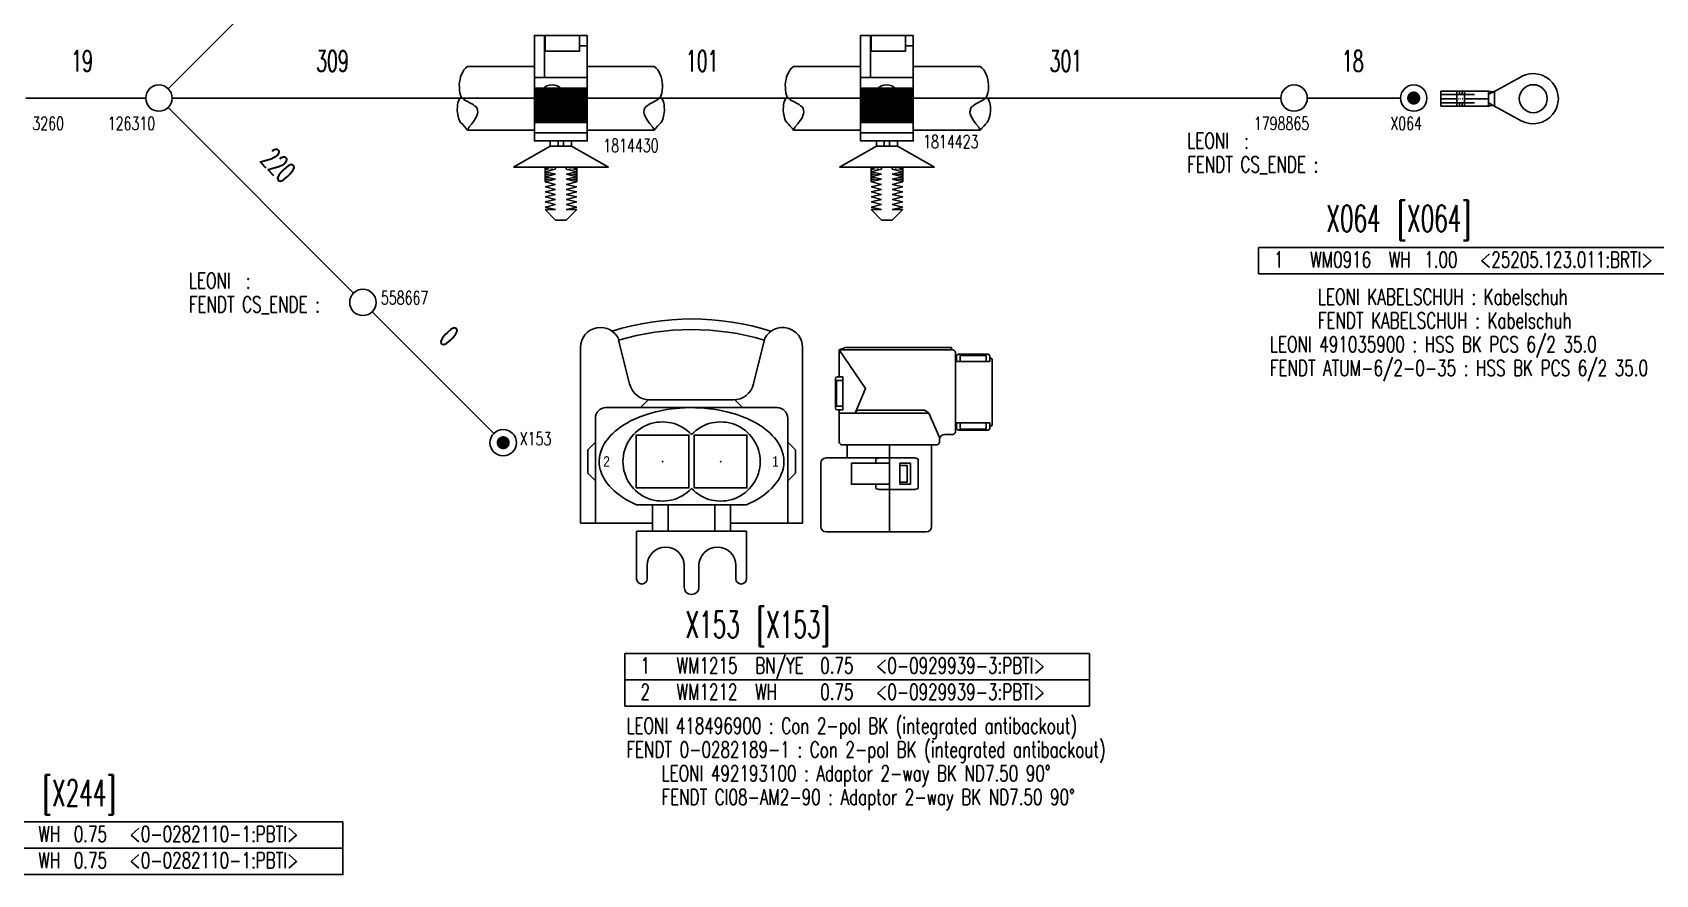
# Model space of a CAD drawing. Header units: millimetres. Extents: x -1 to 4489, y 0 to 1364.
# Drawn here: x 797.9 to 1105.5, y 281.4 to 440.9 of the extents above; entities that cross this region are included whole.
import ezdxf

# ---------------------------------------------------------------- set-up
doc = ezdxf.new("R2010")
doc.units = ezdxf.units.MM
doc.linetypes.add('DOT', pattern=[0.25, 0, -0.25])
doc.linetypes.add('HIDDEN', pattern=[9.525, 6.35, -3.175])
for name, color, linetype in [('000_CS_NETZ_KURVE', 7, 'Continuous'), ('A_ACHSEN', 7, 'Continuous'), ('DEFAULT_2', 8, 'HIDDEN'), ('LAYER_0', 7, 'Continuous'), ('SELECTION', 7, 'Continuous'), ('SYMBOLS', 7, 'Continuous')]:
    doc.layers.add(name, color=color, linetype=linetype)
doc.styles.add('HS-BUNDLE-DIMENSION', font='ROMANS.SHX', dxfattribs={"width": 0.6, "height": 4})
doc.styles.add('HS-COMP-DESCRIPTION', font='ROMANS.SHX', dxfattribs={"width": 0.6, "height": 5})
doc.styles.add('HS-NODE', font='ROMANS.SHX', dxfattribs={"width": 0.7, "height": 2.5})
doc.styles.add('HS-PART-NO', font='ROMANS.SHX', dxfattribs={"width": 0.7, "height": 3})
doc.styles.add('HS-WIRE', font='ROMANS.SHX', dxfattribs={"width": 0.7, "height": 3})
doc.linetypes.add('NW_6_FHW_OPEN', pattern='A,0.0001,["=",Standard,S=0.4,R=0,X=0,Y=-0.2],-0.0001,["[]",Standard,S=0.3,R=0,X=-0.05,Y=-0.15],-0.2', length=0.2002)
doc.linetypes.add('NW_8_5_FHW_OPEN', pattern='A,0.0001,["=",Standard,S=0.4,R=0,X=0,Y=-0.2],-0.0001,["[]",Standard,S=0.3,R=0,X=-0.05,Y=-0.15],-0.2', length=0.2002)

# ---------------------------------------------------------------- blocks, each defined once
blk = doc.blocks.new('492201410')
at = {"layer": 'LAYER_0', "color": 7}
for points in [[(-2.75, 32.996), (-0.75, 34.996)], [(0.25, 34.996), (-0.75, 34.996)], [(0.25, 34.996), (1.25, 34.996)], [(1.25, 34.996), (3.25, 32.996)], [(-0.75, 32.996), (-2.75, 32.526)], [(-2.75, 32.996), (-0.75, 32.996)], [(-0.75, 32.046), (-2.75, 32.526)], [(-0.75, 32.046), (-2.75, 31.566)], [(-0.75, 31.096), (-2.75, 31.566)], [(-0.75, 31.096), (-2.75, 30.616)], [(1.25, 32.996), (3.25, 32.526)], [(1.25, 32.996), (3.25, 32.996)], [(1.25, 32.046), (3.25, 32.526)], [(1.25, 32.046), (3.25, 31.566)], [(1.25, 31.096), (3.25, 31.566)], [(1.25, 31.096), (3.25, 30.616)], [(-0.75, 30.136), (-2.75, 30.616)], [(-0.75, 30.136), (-2.75, 29.666)], [(-0.75, 29.186), (-2.75, 29.666)], [(-0.75, 29.186), (-2.75, 28.706)], [(-0.75, 28.236), (-2.75, 28.706)], [(-0.75, 28.236), (-2.75, 27.756)], [(-0.75, 27.276), (-2.75, 27.756)], [(-2.75, 27.756), (-2.75, 24.996)], [(1.25, 30.136), (3.25, 30.616)], [(1.25, 30.136), (3.25, 29.666)], [(1.25, 29.186), (3.25, 29.666)], [(1.25, 29.186), (3.25, 28.706)], [(1.25, 28.236), (3.25, 28.706)], [(1.25, 28.236), (3.25, 27.756)], [(1.25, 27.276), (3.25, 27.756)], [(3.25, 27.756), (3.25, 24.996)], [(-8.75, 24.996), (9.25, 24.996)], [(-1.75, 20.996), (-8.75, 24.996)], [(-0.75, 27.276), (-2.75, 26.806)], [(-0.75, 26.326), (-2.75, 26.806)], [(-0.75, 26.326), (-2.75, 25.846)], [(-0.75, 25.376), (-2.75, 25.846)], [(-2.65, 27.496), (-2.65, 27.056)], [(-2.65, 26.106), (-2.65, 26.546)], [(-2.65, 25.096), (-2.65, 25.536)], [(-2.4, 27.116), (-2.4, 27.436)], [(-2.4, 26.486), (-2.4, 26.166)], [(-2.4, 25.476), (-2.4, 25.156)], [(-2.15, 27.376), (-2.15, 27.176)], [(-2.15, 26.226), (-2.15, 26.426)], [(-2.15, 25.216), (-2.15, 25.416)], [(-1.9, 27.236), (-1.9, 27.316)], [(-1.9, 26.366), (-1.9, 26.286)], [(-1.9, 25.356), (-1.9, 25.276)], [(-1.65, 27.256), (-1.65, 27.296)], [(-1.65, 26.346), (-1.65, 26.306)], [(-1.65, 25.336), (-1.65, 25.296)], [(-1.4, 27.356), (-1.4, 27.196)], [(-1.4, 26.246), (-1.4, 26.406)], [(-1.4, 25.236), (-1.4, 25.396)], [(-0.75, 25.376), (-0.75, 24.996)], [(1.25, 27.276), (3.25, 26.806)], [(1.25, 26.326), (3.25, 26.806)], [(1.25, 26.326), (3.25, 25.846)], [(1.25, 25.376), (3.25, 25.846)], [(1.25, 25.376), (1.25, 24.996)], [(1.9, 27.356), (1.9, 27.196)], [(1.9, 26.246), (1.9, 26.406)], [(1.9, 25.236), (1.9, 25.396)], [(2.15, 27.256), (2.15, 27.296)], [(2.15, 26.346), (2.15, 26.306)], [(2.15, 25.336), (2.15, 25.296)], [(2.25, 20.996), (9.25, 24.996)], [(2.4, 27.236), (2.4, 27.316)], [(2.4, 26.366), (2.4, 26.286)], [(2.4, 25.356), (2.4, 25.276)], [(2.65, 27.376), (2.65, 27.176)], [(2.65, 26.226), (2.65, 26.426)], [(2.65, 25.216), (2.65, 25.416)], [(2.9, 27.116), (2.9, 27.436)], [(2.9, 26.486), (2.9, 26.166)], [(2.9, 25.476), (2.9, 25.156)], [(3.15, 27.496), (3.15, 27.056)], [(3.15, 26.106), (3.15, 26.546)], [(3.15, 25.096), (3.15, 25.536)], [(-4.75, 0), (5.25, 0), (5.25, 19.996), (-4.75, 19.996), (-4.75, 0)], [(-4.75, 19.996), (-4.75, 18.496)], [(-4.75, 18.496), (5.25, 18.496)], [(-4.75, 18.496), (-4.75, 16.496)], [(0.25, 20.996), (-1.75, 20.996)], [(-1.75, 20.996), (-1.75, 19.996)], [(-1.75, 19.996), (2.25, 19.996)], [(0.25, 20.996), (-0.25, 20.996)], [(-0.25, 20.996), (-0.25, 19.996)], [(0.25, 20.996), (2.25, 20.996)], [(0.25, 20.996), (0.75, 20.996)], [(0.75, 20.996), (0.75, 19.996)], [(2.25, 20.996), (2.25, 19.996)], [(-4.75, 16.496), (5.25, 16.496)], [(-4.75, 16.306), (-4.75, 16.206)], [(-4.75, 16.206), (5.25, 16.206)], [(-4.75, 16.006), (-4.75, 15.906)], [(-4.75, 15.906), (5.25, 15.906)], [(-4.75, 15.706), (-4.75, 15.606)], [(-4.75, 15.606), (5.25, 15.606)], [(-4.75, 15.406), (-4.75, 15.306)], [(-4.75, 15.306), (5.25, 15.306)], [(-4.75, 15.106), (-4.75, 15.006)], [(-4.75, 15.006), (5.25, 15.006)], [(-4.75, 14.806), (-4.75, 14.706)], [(-4.75, 14.706), (5.25, 14.706)], [(-4.75, 14.506), (-4.75, 14.406)], [(-4.75, 14.406), (5.25, 14.406)], [(-4.75, 14.206), (-4.75, 14.106)], [(-4.75, 14.106), (5.25, 14.106)], [(-4.75, 13.906), (-4.75, 13.806)], [(-4.75, 13.806), (5.25, 13.806)], [(-4.75, 13.606), (-4.75, 13.506)], [(-4.75, 13.506), (5.25, 13.506)], [(-4.75, 13.306), (-4.75, 13.206)], [(-4.75, 13.206), (5.25, 13.206)], [(-4.75, 13.006), (-4.75, 12.906)], [(-4.75, 12.906), (5.25, 12.906)], [(-4.75, 12.706), (-4.75, 12.606)], [(-4.75, 12.606), (5.25, 12.606)], [(-4.75, 12.406), (-4.75, 12.306)], [(-4.75, 12.306), (5.25, 12.306)], [(-4.75, 12.106), (-4.75, 12.006)], [(-4.75, 12.006), (5.25, 12.006)], [(-4.75, 11.816), (-4.75, 11.716)], [(-4.75, 11.716), (5.25, 11.716)], [(-4.75, 11.516), (-4.75, 11.416)], [(-4.75, 11.416), (5.25, 11.416)], [(-4.75, 11.216), (-4.75, 11.116)], [(-4.75, 11.116), (5.25, 11.116)], [(-4.75, 10.916), (-4.75, 10.816)], [(-4.75, 10.816), (5.25, 10.816)], [(-4.75, 10.616), (-4.75, 10.516)], [(-4.75, 10.516), (5.25, 10.516)], [(-4.75, 10.316), (-4.75, 10.216)], [(-4.75, 10.216), (5.25, 10.216)], [(-4.75, 7.996), (-4.75, 9.996)], [(-4.75, 9.996), (5.25, 9.996)], [(0, 7.996), (-4.75, 7.996)], [(0, 7.996), (5.25, 7.996)], [(5.25, 7.996), (3.35, 7.996)], [(3.35, 7.996), (3.35, 0)], [(-6.65, 5.896), (-4.75, 5.896)], [(7.15, 5.896), (5.25, 5.896)], [(-4.75, 2), (-3.25, 2)], [(-3.25, 0), (3.25, 0), (3.25, 3.001), (-3.25, 3.001), (-3.25, 0)]]:
    blk.add_lwpolyline(points, dxfattribs=at)
at = {"layer": 'SYMBOLS', "color": 7}
for points in [[(-17.45, 17.976), (-17.73, 17.586), (-18.09, 17.226), (-18.42, 16.856), (-18.74, 16.486), (-19.02, 16.096), (-19.13, 15.636), (-19.29, 14.986), (-19.4, 14.226), (-19.35, 13.506), (-19.32, 13.146), (-19.25, 12.796), (-19.13, 12.486), (-19, 12.176), (-18.82, 11.906), (-18.57, 11.686)], [(-17.45, 17.976), (-17.13, 17.346), (-16.6, 16.746), (-16.17, 16.126), (-15.96, 15.826), (-15.77, 15.506), (-15.65, 15.186), (-15.54, 14.866), (-15.49, 14.536), (-15.56, 14.196), (-15.62, 13.836), (-15.83, 13.566), (-16.11, 13.336), (-16.39, 13.106), (-16.74, 12.926), (-17.1, 12.736), (-17.45, 12.546), (-17.82, 12.366), (-18.11, 12.136), (-18.41, 11.916), (-18.65, 11.646), (-18.76, 11.306), (-18.89, 10.866), (-18.97, 10.376), (-18.99, 9.876), (-19.01, 9.376), (-18.96, 8.866), (-18.86, 8.366), (-18.75, 7.876), (-18.58, 7.406), (-18.35, 6.976), (-18.11, 6.556), (-17.81, 6.186), (-17.45, 5.896)], [(-17.45, 17.976), (-4.75, 17.976)], [(17.95, 17.976), (5.25, 17.976)], [(17.95, 17.976), (17.64, 17.346), (17.1, 16.746), (16.67, 16.126), (16.46, 15.826), (16.27, 15.506), (16.16, 15.186), (16.04, 14.866), (15.99, 14.536), (16.06, 14.196), (16.13, 13.836), (16.33, 13.566), (16.61, 13.336), (16.89, 13.106), (17.24, 12.926), (17.6, 12.736), (17.96, 12.546), (18.32, 12.366), (18.62, 12.136), (18.92, 11.916), (19.15, 11.646), (19.26, 11.306), (19.4, 10.866), (19.47, 10.376), (19.49, 9.876), (19.51, 9.376), (19.46, 8.866), (19.36, 8.366), (19.25, 7.876), (19.08, 7.406), (18.85, 6.976), (18.61, 6.556), (18.32, 6.186), (17.95, 5.896)], [(17.95, 17.976), (18.23, 17.586), (18.6, 17.226), (18.92, 16.856), (19.24, 16.486), (19.52, 16.096), (19.63, 15.636), (19.79, 14.986), (19.9, 14.226), (19.85, 13.506), (19.82, 13.146), (19.75, 12.796), (19.63, 12.486), (19.51, 12.176), (19.32, 11.906), (19.07, 11.686)], [(-17.45, 5.896), (-6.65, 5.896)], [(17.95, 5.896), (7.15, 5.896)]]:
    blk.add_lwpolyline(points, dxfattribs=at)
blk = doc.blocks.new('TIMERS2_9', base_point=(260.21, 41.255))
at = {"layer": 'LAYER_0', "color": 7}
for points in [[(252.81, 28.694), (239.17, 28.694), (239.17, 61.974)], [(248.46, 55.054), (246.4, 63.327)], [(281.25, 61.974), (281.25, 28.694), (267.61, 28.694)], [(271.96, 55.054), (274.13, 63.751)], [(277.71, 40.358), (277.67, 41.007), (277.57, 41.634), (277.41, 42.236), (277.19, 42.814), (276.93, 43.365), (276.62, 43.891), (276.28, 44.389), (275.91, 44.862), (275.51, 45.309), (275.09, 45.73), (274.64, 46.126), (274.18, 46.498), (273.71, 46.847), (273.23, 47.174), (272.74, 47.478), (272.25, 47.761), (271.76, 48.025), (270.75, 48.504), (269.75, 48.912), (268.78, 49.256), (267.83, 49.545), (266.91, 49.785), (266.03, 49.981), (265.2, 50.14), (264.4, 50.267), (263.64, 50.366), (262.21, 50.497), (260.94, 50.555), (259.83, 50.561), (258.85, 50.533), (258.01, 50.483), (256.54, 50.336), (255.45, 50.179), (254.65, 50.035), (253.47, 49.777), (252.33, 49.471), (251.35, 49.16), (250.44, 48.824), (249.59, 48.469), (248.8, 48.097), (248.08, 47.712), (247.41, 47.317), (246.8, 46.914), (246.25, 46.507), (245.74, 46.098), (245.29, 45.687), (244.88, 45.278), (244.52, 44.872), (244.2, 44.469), (243.91, 44.072), (243.67, 43.681), (243.45, 43.297), (243.27, 42.92), (243.12, 42.552), (243, 42.192), (242.9, 41.842), (242.77, 41.157), (242.71, 40.512), (242.73, 39.907), (242.8, 39.341), (242.91, 38.813), (243.06, 38.322), (243.24, 37.866), (243.44, 37.443), (243.66, 37.052), (243.88, 36.689), (244.12, 36.355), (244.61, 35.741), (245.09, 35.22), (245.56, 34.779), (246, 34.405), (246.41, 34.087), (247.17, 33.553), (247.78, 33.174), (248.26, 32.901), (249.02, 32.514), (249.81, 32.152)], [(243.98, 50.564), (276.43, 50.564)], [(252.02, 52.022), (250.56, 50.564)], [(252.02, 52.022), (268.08, 52.022)], [(268.4, 52.022), (269.85, 50.564)], [(241.98, 48.564), (241.98, 28.694)], [(278.43, 48.564), (278.43, 28.694)], [(241.98, 44.003), (240.53, 42.545), (240.53, 38.171), (241.98, 36.713)], [(249.71, 35.358), (259.71, 35.358), (259.71, 45.358), (249.71, 45.358), (249.71, 35.358)], [(260.71, 35.358), (270.71, 35.358), (270.71, 45.358), (260.71, 45.358), (260.71, 35.358)], [(278.43, 36.713), (279.89, 38.171), (279.89, 42.545), (278.43, 44.003)], [(270.61, 32.152), (271.41, 32.52), (272.09, 32.864), (272.65, 33.181), (273.12, 33.47), (273.9, 34.001), (274.44, 34.42), (274.82, 34.743), (275.35, 35.244), (275.83, 35.763), (276.26, 36.302), (276.6, 36.786), (276.86, 37.216), (277.05, 37.598), (277.21, 37.936), (277.42, 38.534), (277.55, 38.987), (277.67, 39.671), (277.71, 40.358)], [(249.81, 32.152), (270.61, 32.152)], [(252.81, 27.152), (255.81, 27.152), (255.81, 32.152), (252.81, 32.152), (252.81, 27.152)], [(264.61, 27.152), (267.61, 27.152), (267.61, 32.152), (264.61, 32.152), (264.61, 27.152)], [(270.61, 18.152), (270.61, 27.152), (249.81, 27.152), (249.81, 18.152)], [(251.81, 18.152), (251.81, 20.652)], [(258.81, 20.652), (258.81, 16.555)], [(261.61, 20.652), (261.61, 16.555)], [(268.61, 18.152), (268.61, 20.652)]]:
    blk.add_lwpolyline(points, dxfattribs=at)
for centre, radius, start, end in [((242.95, 61.974), 3.784, 21.344, 180), ((260.21, 17.358), 50, 72.375, 107.5), ((260.21, 17.358), 48, 73.375, 106.72), ((277.47, 61.974), 3.784, 0, 152), ((252.34, 56.022), 4, 194, 270), ((268.08, 56.022), 4, 270, 346), ((243.98, 48.564), 2, 90, 180), ((276.43, 48.564), 2, 0, 90), ((254.71, 40.358), 7.5, 42.844, 317.16), ((265.71, 40.358), 7.5, 222.84, 137.16), ((255.31, 20.652), 3.5, 0, 180), ((265.11, 20.652), 3.5, 0, 180), ((250.81, 18.152), 1, 180, 0), ((260.21, 16.555), 1.403, 180, 0), ((269.61, 18.152), 1, 180, 0)]:
    blk.add_arc(centre, radius, start, end, dxfattribs=at)
for p in [(254.71, 40.358), (265.71, 40.358)]:
    blk.add_point(p, dxfattribs=at)
at = {"layer": 'LAYER_0', "color": 7, "width": 0.83324}
for s, p in [('2', (243.49, 39.358)), ('1', (275.49, 39.358))]:
    blk.add_text(s, height=2, dxfattribs=at).set_placement(p)
blk = doc.blocks.new('418496900')
at = {"layer": 'LAYER_0', "color": 7}
blk.add_blockref('TIMERS2_9', (5.5, 5.897), dxfattribs=at)
blk = doc.blocks.new('H_FLEX_43', base_point=(75.353, 75.636))
at = {"layer": 'SELECTION', "color": 7}
for points in [[(65.945, 85.78), (67.112, 86.255)], [(67.09, 86.255), (87.207, 86.255)], [(87.207, 86.255), (87.207, 85.78)], [(65.945, 85.78), (70.932, 78.47), (68.934, 73.818)], [(87.445, 85.78), (65.945, 85.78), (65.945, 80.705)], [(87.945, 70.279), (87.945, 85.28)], [(87.945, 84.273), (88.159, 84.273)], [(88.159, 84.652), (88.159, 83.579), (94.458, 83.579), (94.458, 84.629)], [(94.108, 84.979), (88.509, 84.979)], [(88.859, 84.979), (88.859, 83.579)], [(93.759, 84.757), (88.859, 84.757)], [(93.759, 84.979), (93.759, 83.579)], [(94.945, 71.779), (94.945, 83.779)], [(65.216, 74.755), (65.216, 80.355)], [(65.216, 80.005), (66.617, 80.005)], [(65.439, 75.105), (65.439, 80.005)], [(65.543, 80.705), (66.617, 80.705), (66.617, 74.405), (65.567, 74.405)], [(65.216, 75.105), (66.617, 75.105)], [(82.887, 73.818), (65.939, 73.818), (65.939, 68.318)], [(65.945, 74.405), (65.945, 73.818)], [(69.67, 74.377), (82.086, 74.377)], [(84.974, 69.045), (82.887, 73.818)], [(87.945, 71.279), (88.159, 71.279)], [(88.159, 70.906), (88.159, 71.979), (94.458, 71.979), (94.458, 70.929)], [(88.859, 70.579), (88.859, 71.979)], [(93.759, 70.802), (88.859, 70.802)], [(93.759, 70.579), (93.759, 71.979)], [(66.439, 67.818), (84.439, 67.818)], [(67.439, 67.824), (67.439, 65.325), (80.27, 65.325)], [(75.439, 67.824), (75.439, 51.325)], [(83.439, 65.325), (83.439, 67.824)], [(84.939, 68.28), (84.939, 68.78)], [(85.939, 69.779), (86.439, 69.779)], [(86.439, 69.779), (87.445, 69.779)], [(94.108, 70.579), (88.509, 70.579)], [(79.771, 65.325), (63.439, 65.325)], [(73.496, 65.325), (72.873, 65.144)], [(72.873, 65.144), (72.873, 64.325)], [(75.439, 65.325), (75.439, 64.325)], [(77.439, 65.325), (75.439, 65.325)], [(80.221, 65.325), (78.893, 65.325)], [(80.27, 65.325), (79.771, 65.325)], [(80.234, 65.325), (80.858, 65.144)], [(80.875, 59.515), (80.875, 65.144)], [(83.439, 65.079), (83.439, 65.325)], [(83.439, 52.325), (83.439, 65.079)], [(62.439, 64.325), (62.439, 52.325)], [(75.439, 60.324), (75.439, 64.325), (68.239, 64.325), (68.239, 60.324), (75.439, 60.324)], [(75.439, 64.325), (75.439, 60.324)], [(77.439, 60.324), (77.439, 64.325)], [(77.527, 63.884), (77.439, 63.884)], [(77.44, 60.324), (79.439, 60.324), (79.439, 64.325), (77.44, 64.325), (77.44, 60.324)], [(77.527, 63.884), (78.838, 63.884), (78.838, 60.752), (77.456, 60.752)], [(72.873, 59.505), (72.873, 60.324)], [(73.496, 59.324), (72.873, 59.505)], [(73.506, 59.325), (75.439, 59.325)], [(75.439, 60.324), (75.439, 59.325)], [(75.439, 59.325), (77.439, 59.325)], [(77.364, 59.325), (79.475, 59.325)], [(78.876, 59.325), (80.262, 59.325)], [(80.257, 59.323), (80.878, 59.516)], [(63.439, 51.325), (82.439, 51.325)]]:
    blk.add_lwpolyline(points, dxfattribs=at)
for centre, radius, start, end in [((87.445, 85.28), 0.5, 0, 90), ((88.509, 84.629), 0.35, 90, 180), ((94.108, 84.629), 0.35, 0, 90), ((94.445, 83.779), 0.5, 0, 90), ((65.567, 80.355), 0.35, 90, 180), ((65.567, 74.755), 0.35, 180, 270), ((69.737, 73.525), 0.854, 94.515, 159.96), ((81.123, 72.144), 2.431, 43.493, 66.654), ((88.509, 70.929), 0.35, 180, 270), ((94.108, 70.929), 0.35, 270, 0), ((94.445, 71.779), 0.5, 270, 0), ((66.439, 68.318), 0.5, 180, 270), ((84.439, 68.318), 0.5, 270, 0), ((85.939, 68.78), 1, 90, 180), ((87.445, 70.279), 0.5, 270, 0), ((63.439, 64.325), 1, 90, 180), ((63.439, 52.325), 1, 180, 270), ((82.439, 52.325), 1, 270, 0)]:
    blk.add_arc(centre, radius, start, end, dxfattribs=at)
blk = doc.blocks.new('492193100')
at = {"layer": 'SELECTION', "color": 7}
blk.add_blockref('H_FLEX_43', (52.78, 670.43), dxfattribs=at)
blk = doc.blocks.new('A$C4F090100')
at = {"color": 7, "linetype": 'Continuous'}
for p, q in [((3.35, 19.03), (3.36, 19.11)), ((3.35, 18.95), (3.35, 19.03)), ((3.35, 18.85), (3.35, 18.95)), ((3.35, 18.15), (3.35, 18.85)), ((3.36, 19.11), (3.37, 19.17)), ((3.37, 19.17), (3.38, 19.21)), ((3.38, 19.21), (3.41, 19.24)), ((3.41, 19.24), (3.44, 19.25)), ((6.06, 19.25), (3.44, 19.25)), ((3.96, 19.06), (3.95, 19.01)), ((3.95, 19.01), (3.95, 18.96)), ((3.95, 18.96), (3.95, 18.9)), ((3.95, 18.9), (3.95, 18.75)), ((3.95, 18.75), (3.95, 18.1)), ((3.97, 19.14), (3.96, 19.1)), ((3.96, 19.1), (3.96, 19.06)), ((3.98, 19.17), (3.97, 19.14)), ((4, 19.19), (3.98, 19.17)), ((4.02, 19.21), (4, 19.19)), ((4.04, 19.23), (4.02, 19.21)), ((4.06, 19.24), (4.04, 19.23)), ((4.09, 19.24), (4.06, 19.24)), ((4.12, 19.25), (4.09, 19.24)), ((5.4, 19.25), (5.37, 19.25)), ((5.42, 19.24), (5.4, 19.25)), ((5.45, 19.23), (5.42, 19.24)), ((5.47, 19.22), (5.45, 19.23)), ((5.48, 19.21), (5.47, 19.22)), ((5.5, 19.19), (5.48, 19.21)), ((5.51, 19.17), (5.5, 19.19)), ((5.52, 19.15), (5.51, 19.17)), ((5.53, 19.12), (5.52, 19.15)), ((5.54, 19.08), (5.53, 19.12)), ((5.54, 19.04), (5.54, 19.08)), ((5.55, 19), (5.54, 19.04)), ((5.55, 18.94), (5.55, 19)), ((5.55, 18.88), (5.55, 18.94)), ((5.55, 18.88), (5.55, 18.25)), ((6.06, 19.25), (6.09, 19.24)), ((6.09, 19.24), (6.11, 19.21)), ((6.11, 19.21), (6.13, 19.16)), ((6.13, 19.16), (6.14, 19.1)), ((6.14, 19.1), (6.15, 19.03)), ((6.15, 19.03), (6.15, 18.94)), ((6.15, 18.94), (6.15, 18.85)), ((6.15, 18.85), (6.15, 18.15)), ((3.35, 18.05), (3.35, 18.15)), ((3.35, 17.97), (3.35, 18.05)), ((3.36, 17.89), (3.35, 17.97)), ((3.37, 17.83), (3.36, 17.89)), ((3.38, 17.78), (3.37, 17.83)), ((3.41, 17.76), (3.38, 17.78)), ((3.44, 17.75), (3.41, 17.76)), ((3.44, 17.75), (6.06, 17.75)), ((3.95, 18.1), (3.95, 18.03)), ((3.95, 18.03), (3.95, 17.97)), ((3.95, 17.97), (3.96, 17.92)), ((3.96, 17.92), (3.96, 17.88)), ((3.96, 17.88), (3.97, 17.84)), ((3.97, 17.84), (3.99, 17.81)), ((3.99, 17.81), (4, 17.79)), ((4, 17.79), (4.02, 17.77)), ((4.02, 17.77), (4.04, 17.76)), ((4.04, 17.76), (4.07, 17.75)), ((4.07, 17.75), (4.09, 17.75)), ((4.09, 17.75), (4.12, 17.75)), ((5.37, 17.75), (5.41, 17.75)), ((5.41, 17.75), (5.44, 17.76)), ((5.44, 17.76), (5.47, 17.77)), ((5.47, 17.77), (5.49, 17.79)), ((5.49, 17.79), (5.51, 17.82)), ((5.51, 17.82), (5.52, 17.85)), ((5.52, 17.85), (5.53, 17.89)), ((5.53, 17.89), (5.54, 17.95)), ((5.54, 17.95), (5.55, 18.01)), ((5.55, 18.16), (5.55, 18.25)), ((5.55, 18.08), (5.55, 18.16)), ((5.55, 18.01), (5.55, 18.08)), ((6.09, 17.76), (6.06, 17.75)), ((6.11, 17.78), (6.09, 17.76)), ((6.13, 17.83), (6.11, 17.78)), ((6.14, 17.89), (6.13, 17.83)), ((6.15, 17.97), (6.14, 17.89)), ((6.15, 18.15), (6.15, 18.05)), ((6.15, 18.05), (6.15, 17.97)), ((6.15, 13.25), (3.35, 13.25)), ((3.35, 13.15), (3.35, 13.25)), ((3.37, 13.07), (3.35, 13.15)), ((3.39, 12.98), (3.37, 13.07)), ((3.44, 12.82), (3.39, 12.98)), ((3.41, 12.24), (3.45, 12.36)), ((3.42, 12.24), (3.55, 12.48)), ((3.46, 12.74), (3.44, 12.82)), ((3.45, 12.36), (3.47, 12.46)), ((3.47, 12.65), (3.46, 12.74)), ((3.48, 12.56), (3.47, 12.65)), ((3.47, 12.46), (3.48, 12.56)), ((3.55, 12.48), (3.89, 13.13)), ((3.89, 13.13), (3.95, 13.25)), ((5.83, 12.7), (5.55, 13.25)), ((5.95, 12.48), (5.83, 12.7)), ((6.08, 12.24), (5.95, 12.48)), ((6.02, 12.56), (6.03, 12.65)), ((6.03, 12.46), (6.02, 12.56)), ((6.03, 12.65), (6.04, 12.74)), ((6.05, 12.36), (6.03, 12.46)), ((6.04, 12.74), (6.06, 12.82)), ((6.09, 12.24), (6.05, 12.36)), ((6.06, 12.82), (6.11, 12.98)), ((6.11, 12.98), (6.13, 13.07)), ((6.13, 13.07), (6.14, 13.15)), ((6.14, 13.15), (6.15, 13.25)), ((0.58, 7.02), (3.42, 12.24)), ((3.35, 12.11), (3.41, 12.24)), ((8.92, 7.02), (6.08, 12.24)), ((6.15, 12.11), (6.09, 12.24))]:
    blk.add_line(p, q, dxfattribs=at)
at = {"color": 9, "linetype": 'Continuous'}
for p, q in [((3.95, 18.75), (3.35, 18.75)), ((6.15, 18.75), (5.55, 18.75)), ((3.95, 18.25), (3.35, 18.25)), ((6.15, 18.25), (5.55, 18.25)), ((3.35, 12.11), (6.15, 12.11))]:
    blk.add_line(p, q, dxfattribs=at)
at = {"linetype": 'DOT'}
blk.add_line((4.75, 19.25), (4.75, 17.75), dxfattribs=at)
at = {"layer": '000_CS_NETZ_KURVE', "color": 8, "linetype": 'HIDDEN'}
for p, q in [((4.75, 19.25), (4.75, 22.25)), ((4.75, 13.25), (4.75, 17.75))]:
    blk.add_line(p, q, dxfattribs=at)
at = {"layer": 'A_ACHSEN', "color": 7, "linetype": 'Continuous'}
for p, q in [((3.35, 22.25), (3.35, 19.25)), ((6.15, 22.25), (3.35, 22.25)), ((6.15, 22.25), (6.15, 19.25)), ((3.35, 18.75), (3.35, 18.25)), ((6.15, 18.75), (6.15, 18.25)), ((3.35, 17.75), (3.35, 13.25)), ((6.15, 17.75), (6.15, 13.25))]:
    blk.add_line(p, q, dxfattribs=at)
at = {"layer": 'A_ACHSEN', "color": 8, "linetype": 'HIDDEN'}
for p, q in [((3.95, 22.25), (3.95, 13.25)), ((5.55, 22.25), (5.55, 13.25)), ((3.35, 19.25), (3.35, 18.75)), ((6.15, 19.25), (6.15, 18.75)), ((3.35, 18.25), (3.35, 17.75)), ((6.15, 18.25), (6.15, 17.75))]:
    blk.add_line(p, q, dxfattribs=at)
at = {"layer": 'A_ACHSEN', "color": 7, "linetype": 'Continuous'}
blk.add_circle((4.75, 4.75), 2.65, dxfattribs=at)
blk.add_arc((4.75, 4.75), 4.75, 151.4618, 28.5382, dxfattribs=at)
at = {"layer": 'DEFAULT_2', "color": 8, "linetype": 'DOT'}
for p, q in [((4.75, 22.25), (4.75, 19.25)), ((4.75, 17.75), (4.75, 13.25))]:
    blk.add_line(p, q, dxfattribs=at)
at = {"layer": 'DEFAULT_2', "color": 8, "linetype": 'HIDDEN'}
for p, q in [((3.37, 13.25), (3.45, 13.25)), ((3.45, 13.25), (3.58, 13.25)), ((3.58, 13.25), (3.97, 13.25)), ((4.49, 13.24), (4.76, 13.24)), ((4.76, 13.24), (5.04, 13.24)), ((5.04, 13.24), (5.3, 13.25)), ((5.75, 13.25), (5.92, 13.25)), ((5.92, 13.25), (6.05, 13.25))]:
    blk.add_line(p, q, dxfattribs=at)

msp = doc.modelspace()

# ---------------------------------------------------------------- linework, layer by layer
at = {"color": 7, "linetype": 'NW_6_FHW_OPEN', "ltscale": 8}
for points in [[(823.67, 430.24), (868.37, 475.01)], [(824.41, 428.48), (893.9, 428.48)], [(898.9, 428.48), (957.29, 428.48)], [(962.29, 428.48), (1034.51, 428.48)], [(823.67, 426.71), (858.79, 391.54)]]:
    msp.add_lwpolyline(points, dxfattribs=at)
at = {"color": 7, "linetype": 'NW_8_5_FHW_OPEN', "ltscale": 8}
msp.add_lwpolyline([(796.67, 428.48), (819.41, 428.48)], dxfattribs=at)
at = {"color": 7, "ltscale": 8}
for points in [[(1039.51, 428.48), (1057.18, 428.48)], [(862.33, 388), (885.38, 364.96)]]:
    msp.add_lwpolyline(points, dxfattribs=at)
at = {"color": 7, "linetype": 'Continuous'}
for points in [[(1059.05, 428.48, 1.25, 1.25, 1), (1060.3, 428.48, 1.25, 1.25, 1)], [(886.52, 363.19, 1.25, 1.25, 1), (887.77, 363.19, 1.25, 1.25, 1)]]:
    msp.add_lwpolyline(points, format="xyseb", close=True, dxfattribs=at)
for points in [[(1030.28, 395.18), (1030.28, 400.16), (1113.48, 400.16), (1113.48, 395.18), (1030.28, 395.18)], [(910.22, 318.27), (910.22, 323.25), (998.22, 323.25), (998.22, 318.27), (910.22, 318.27)], [(910.22, 313.29), (910.22, 318.27), (998.22, 318.27), (998.22, 313.29), (910.22, 313.29)], [(774.37, 286.37), (774.37, 291.35), (856.77, 291.35), (856.77, 286.37), (774.37, 286.37)], [(774.37, 281.39), (774.37, 286.37), (856.77, 286.37), (856.77, 281.39), (774.37, 281.39)]]:
    msp.add_lwpolyline(points, dxfattribs=at)
for centre in [(821.91, 428.48), (896.4, 428.48), (959.79, 428.48), (1037.01, 428.48), (1059.68, 428.48), (860.56, 389.77), (887.14, 363.19)]:
    msp.add_circle(centre, 2.5, dxfattribs=at)

# ---------------------------------------------------------------- block references
for name, p, rotation in [('492201410', (898.32, 440.36), 180), ('492201410', (960.1, 440.36), 180), ('A$C4F090100', (1087.08, 423.61), 90)]:
    msp.add_blockref(name, p, dxfattribs=dict(rotation=rotation))
for name, p in [('418496900', (917.33, 354.63)), ('492193100', (907.45, -299.81))]:
    msp.add_blockref(name, p)

# ---------------------------------------------------------------- texts
at = {"color": 1, "linetype": 'Continuous', "ltscale": 8, "style": 'HS-BUNDLE-DIMENSION', "width": 0.6}
for s, p in [('19', (805.27, 433.48)), ('309', (851.7, 433.48)), ('101', (921.76, 433.48)), ('301', (990.68, 433.48)), ('18', (1046.08, 433.48))]:
    msp.add_text(s, height=4, dxfattribs=at).set_placement(p)
at = {"color": 5, "linetype": 'Continuous'}
for s, height, style, width, p in [('3260', 2.5, 'HS-NODE', 0.7, (797.92, 422.43)), ('126310', 2.5, 'HS-NODE', 0.7, (812.2, 422.43)), ('1798865', 2.5, 'HS-NODE', 0.7, (1029.38, 422.43)), ('X064', 2.5, 'HS-NODE', 0.7, (1055.24, 422.43)), ('1814423', 2.5, 'HS-NODE', 0.7, (966.71, 418.97)), ('1814430', 2.5, 'HS-NODE', 0.7, (906.1, 418.23)), (' [X064]', 5, 'HS-COMP-DESCRIPTION', 0.6, (1054.56, 403.16)), ('558667', 2.5, 'HS-NODE', 0.7, (863.96, 389.39)), ('X153', 2.5, 'HS-NODE', 0.7, (890.27, 362.7)), (' [X153]', 5, 'HS-COMP-DESCRIPTION', 0.6, (933.13, 326.25)), (' [X244]', 5, 'HS-COMP-DESCRIPTION', 0.6, (797.81, 294.35))]:
    msp.add_text(s, height=height, dxfattribs=dict(at, style=style, width=width)).set_placement(p)
at = {"color": 200, "linetype": 'Continuous', "style": 'HS-PART-NO', "width": 0.7}
for s, p in [('LEONI  :', (1016.77, 418.9)), ('FENDT CS_ENDE :', (1016.77, 414.4)), ('LEONI  :', (827.59, 392.38)), ('FENDT CS_ENDE :', (827.59, 387.88)), ('LEONI KABELSCHUH : Kabelschuh', (1041.53, 389.34)), ('FENDT KABELSCHUH : Kabelschuh', (1041.53, 384.84)), ('LEONI 491035900 : HSS BK PCS 6/2 35.0', (1032.43, 380.34)), ('FENDT ATUM-6/2-0-35 : HSS BK PCS 6/2 35.0', (1032.43, 375.84)), ('LEONI 418496900 : Con 2-pol BK (integrated antibackout)', (910.5, 308.07)), ('FENDT 0-0282189-1 : Con 2-pol BK (integrated antibackout)', (910.5, 303.57)), ('LEONI 492193100 : Adaptor 2-way BK ND7.50 90°', (917.15, 299.07)), ('FENDT CI08-AM2-90 : Adaptor 2-way BK ND7.50 90°', (917.15, 294.57))]:
    msp.add_text(s, height=3, dxfattribs=at).set_placement(p)
at = {"color": 1, "linetype": 'Continuous', "ltscale": 8, "style": 'HS-BUNDLE-DIMENSION', "width": 0.6}
for s, rotation, p in [('220', 314.9627, (840.91, 416.53)), ('0', 315, (874.73, 382.67))]:
    msp.add_text(s, height=4, rotation=rotation, dxfattribs=at).set_placement(p)
at = {"color": 42, "linetype": 'Continuous', "style": 'HS-COMP-DESCRIPTION', "width": 0.6}
for s, p in [('X064', (1043.13, 403.16)), ('X153', (921.7, 326.25))]:
    msp.add_text(s, height=5, dxfattribs=at).set_placement(p)
at = {"color": 7, "linetype": 'Continuous', "style": 'HS-WIRE', "width": 0.7}
for s, p in [(' 1  ', (1031.78, 396.38)), (' 1  ', (911.72, 319.47)), (' 2  ', (911.72, 314.49))]:
    msp.add_text(s, height=3, dxfattribs=at).set_placement(p)
at = {"color": 92, "linetype": 'Continuous', "style": 'HS-WIRE', "width": 0.7}
for s, p in [('WM0916 ', (1040.08, 396.38)), ('WH ', (1054.98, 396.38)), ('1.00 ', (1061.68, 396.38)), (' <25205.123.011:BRTI>  ', (1070.78, 396.38)), ('BN/YE ', (934.92, 319.47)), ('WM1215 ', (920.02, 319.47)), ('0.75 ', (947.22, 319.47)), (' <0-0929939-3:PBTI>  ', (956.32, 319.47)), ('WM1212 ', (920.02, 314.49)), ('WH ', (934.92, 314.49)), ('0.75 ', (947.22, 314.49)), (' <0-0929939-3:PBTI>  ', (956.32, 314.49)), ('WH ', (799.07, 287.57)), ('0.75 ', (805.77, 287.57)), (' <0-0282110-1:PBTI>  ', (814.87, 287.57)), ('WH ', (799.07, 282.59)), ('0.75 ', (805.77, 282.59)), (' <0-0282110-1:PBTI>  ', (814.87, 282.59))]:
    msp.add_text(s, height=3, dxfattribs=at).set_placement(p)

doc.saveas('drawing.dxf')
